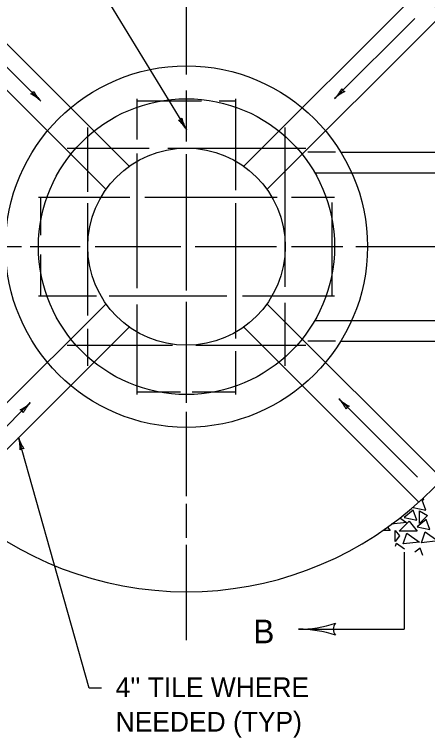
# Model space of a CAD drawing. Extents: x 997.6 to 1037, y 998.9 to 1022.6.
# Drawn here: x 1010.77 to 1014.95, y 1010.91 to 1018.24 of the extents above; entities that cross this region are included whole.
import ezdxf

# ---------------------------------------------------------------- set-up
doc = ezdxf.new("R2010")
doc.units = 0
doc.layers.add('Level 1', color=7, linetype='Continuous')
doc.layers.add('Level 15', color=7, linetype='Continuous')

msp = doc.modelspace()

# ---------------------------------------------------------------- linework, layer by layer
at = {"layer": 'Level 1'}
for p, q in [((1010.9494, 1019.6442), (1012.5123, 1017.0766)), ((1012.5123, 1017.6344), (1012.5123, 1018.566)), ((1010.158, 1018.4803), (1011.9328, 1016.7055)), ((1013.0917, 1016.7055), (1014.8665, 1018.4803)), ((1009.9223, 1018.2447), (1011.6972, 1016.4698)), ((1010.1908, 1018.2119), (1011.0373, 1017.3655)), ((1013.3273, 1016.4698), (1015.1022, 1018.2447)), ((1014.0129, 1017.3911), (1014.825, 1018.2032)), ((1012.5123, 1016.9552), (1012.5123, 1017.4738)), ((1012.0123, 1016.977), (1012.0123, 1017.3904)), ((1013.0123, 1016.4623), (1013.0123, 1017.3904)), ((1012.6637, 1017.3654), (1012.0123, 1017.3654)), ((1013.0123, 1017.3654), (1012.8432, 1017.3654)), ((1011.5123, 1016.4465), (1011.5123, 1017.0988)), ((1013.5123, 1015.4816), (1013.5123, 1017.0988)), ((1011.3039, 1016.8904), (1012.1355, 1016.8904)), ((1012.3243, 1016.8904), (1013.7206, 1016.8904)), ((1012.0123, 1015.4695), (1012.0123, 1016.8334)), ((1012.5123, 1015.4449), (1012.5123, 1016.8293)), ((1014.0752, 1016.8488), (1017.8588, 1016.8488)), ((1013.8113, 1016.6404), (1018.0302, 1016.6404)), ((1011.0123, 1016.3904), (1011.9387, 1016.3904)), ((1011.0373, 1016.006), (1011.0373, 1016.3904)), ((1012.0894, 1016.3904), (1013.4318, 1016.3904)), ((1013.5753, 1016.3904), (1014.0123, 1016.3904)), ((1011.5123, 1015.1932), (1011.5123, 1016.3312)), ((1013.0123, 1014.9572), (1013.0123, 1016.3312)), ((1013.9873, 1015.3904), (1013.9873, 1016.3364)), ((1009.9709, 1015.8904), (1010.8403, 1015.8904)), ((1010.9289, 1015.8904), (1011.4363, 1015.8904)), ((1011.587, 1015.8904), (1012.4555, 1015.8904)), ((1012.5991, 1015.8904), (1013.4246, 1015.8904)), ((1013.5753, 1015.8904), (1014.0956, 1015.8904)), ((1014.2279, 1015.8904), (1016.068, 1015.8904)), ((1011.0373, 1015.3904), (1011.0373, 1015.812)), ((1011.0123, 1015.3904), (1011.6013, 1015.3904)), ((1011.7305, 1015.3904), (1012.9221, 1015.3904)), ((1012.5123, 1014.3071), (1012.5123, 1015.3295)), ((1013.0801, 1015.3904), (1014.0123, 1015.3904)), ((1009.9223, 1013.5362), (1011.6972, 1015.311)), ((1012.0123, 1014.3904), (1012.0123, 1015.3044)), ((1013.3273, 1015.311), (1015.1022, 1013.5362)), ((1013.5123, 1014.6821), (1013.5123, 1015.319)), ((1013.8113, 1015.1404), (1017.7912, 1015.1404)), ((1010.158, 1013.3005), (1011.9328, 1015.0753)), ((1011.5123, 1014.6821), (1011.5123, 1015.0568)), ((1013.0917, 1015.0753), (1014.8665, 1013.3005)), ((1011.3039, 1014.8904), (1012.3694, 1014.8904)), ((1012.6063, 1014.8904), (1013.7206, 1014.8904)), ((1014.0752, 1014.9321), (1017.8388, 1014.9321)), ((1013.0123, 1014.3904), (1013.0123, 1014.8313)), ((1012.4502, 1014.4154), (1012.0123, 1014.4154)), ((1013.0123, 1014.4154), (1012.5708, 1014.4154)), ((1010.1697, 1013.5478), (1010.9303, 1014.3084)), ((1014.0569, 1014.3458), (1014.8518, 1013.5508)), ((1012.5123, 1013.3587), (1012.5123, 1014.2153)), ((1011.5268, 1011.4134), (1010.8119, 1013.9544)), ((1012.5123, 1012.9358), (1012.5123, 1013.2818)), ((1012.5123, 1011.9003), (1012.5123, 1012.8661)), ((1014.7173, 1012.7931), (1014.7173, 1012.0104)), ((1013.6467, 1012.0104), (1014.7173, 1012.0104)), ((1011.6518, 1011.4134), (1011.5268, 1011.4134))]:
    msp.add_line(p, q, dxfattribs=at)
for points in [[(1014.935, 1013.2183), (1014.8983, 1013.3195)], [(1014.9036, 1013.3246), (1014.9166, 1013.3218)], [(1014.9166, 1013.3218), (1014.9125, 1013.333)], [(1014.8084, 1013.2183), (1014.7164, 1013.1447)], [(1014.8453, 1013.1171), (1014.8084, 1013.2183)], [(1014.8087, 1013.2453), (1014.935, 1013.2183)], [(1014.6726, 1013.1413), (1014.7418, 1013.0917)], [(1014.7164, 1013.1447), (1014.8453, 1013.1171)], [(1014.7418, 1013.0917), (1014.585, 1013.0743)], [(1014.5762, 1013.0113), (1014.5027, 1013.0113)], [(1014.5479, 1013.0459), (1014.5762, 1013.0113)], [(1014.6283, 1012.8521), (1014.6383, 1012.8823)], [(1014.6383, 1012.8823), (1014.7196, 1012.8243)], [(1014.8798, 1012.834), (1014.8256, 1012.7907)], [(1014.907, 1012.7593), (1014.8798, 1012.834)]]:
    msp.add_lwpolyline(points, dxfattribs=at)
for points in [[(1014.8706, 1013.0825), (1014.8706, 1013.2113), (1014.9534, 1013.1653)], [(1014.6658, 1013.0043), (1014.7671, 1013.1055), (1014.8499, 1013.0043)], [(1014.9396, 1013.1217), (1014.8476, 1013.048), (1014.9764, 1013.0204)], [(1014.6252, 1012.9008), (1014.6252, 1013.0112), (1014.6712, 1012.9559)], [(1014.873, 1012.8934), (1014.7074, 1012.875), (1014.7443, 1012.9855)], [(1015.0569, 1012.9053), (1014.8913, 1012.8869), (1014.9282, 1012.9974)]]:
    msp.add_lwpolyline(points, close=True, dxfattribs=at)
for radius in [1.5, 1]:
    msp.add_circle((1012.5123, 1015.8904), radius, dxfattribs=at)
for centre, radius, start, end in [((1012.5123, 1015.8904), 3.5, 15.89108, 344.10895), ((1010.9322, 1017.4706), 0.0312, 273.7746, 355.89129), ((1011.3135, 1017.6417), 0.3906, 206.34716, 224.99389), ((1013.7367, 1017.6673), 0.3906, 315, 333.66878), ((1014.2891, 1017.1149), 0.3906, 116.34716, 134.99389), ((1014.118, 1017.4961), 0.0312, 183.7746, 265.89129), ((1010.761, 1017.0893), 0.3906, 45, 63.66878), ((1013.7367, 1017.6673), 0.3906, 314.98778, 315), ((1010.761, 1017.0893), 0.3906, 44.98778, 45), ((1012.4351, 1017.2035), 0.0312, 260.10258, 342.21928), ((1012.1786, 1016.8735), 0.3906, 31.32799, 49.99677), ((1012.8459, 1017.2797), 0.3906, 192.67514, 211.32188), ((1012.1786, 1016.8735), 0.3906, 31.31576, 31.32799), ((1010.654, 1014.5846), 0.3906, 296.34716, 314.99389), ((1011.2065, 1014.0322), 0.3906, 135, 153.66878), ((1011.2065, 1014.0322), 0.3906, 134.98778, 135), ((1014.3331, 1014.622), 0.3906, 224.98778, 225), ((1014.3331, 1014.622), 0.3906, 225, 243.66878), ((1013.7807, 1014.0695), 0.3906, 26.34716, 44.99389), ((1010.8252, 1014.2034), 0.0312, 3.7746, 85.89129), ((1014.1619, 1014.2407), 0.0312, 93.7746, 175.89129), ((1011.1879, 1014.0602), 0.3906, 195.70011, 195.71234), ((1011.1879, 1014.0602), 0.3906, 195.71234, 214.38112), ((1010.4359, 1013.8486), 0.3906, 357.0595, 15.70623), ((1010.8521, 1013.8114), 0.0312, 64.48694, 146.60363), ((1013.6467, 1013.1823), 1.1719, 270, 288.66878), ((1014.0923, 1012.0103), 0.0937, 138.7746, 220.89129), ((1013.6467, 1013.1823), 1.1719, 269.98778, 270), ((1013.6467, 1010.8385), 1.1719, 71.34716, 89.99389)]:
    msp.add_arc(centre, radius, start, end, dxfattribs=at)
at = {"layer": 'Level 15'}
for p, q in [((1014.0221, 1016.8488), (1013.7418, 1016.8488)), ((1014.0221, 1014.9321), (1013.7418, 1014.9321))]:
    msp.add_line(p, q, dxfattribs=at)
msp.add_circle((1012.5123, 1015.8904), 1.8333, dxfattribs=at)

# ---------------------------------------------------------------- texts
at = {"layer": 'Level 1'}
for s, height, p in [('B', 0.24, (1013.1885, 1011.8679)), ("4'' TILE WHERE", 0.2, (1011.7944, 1011.3221)), ('NEEDED (TYP)', 0.2, (1011.7944, 1010.9721))]:
    msp.add_text(s, height=height, dxfattribs=at).set_placement(p)

doc.saveas('drawing.dxf')
